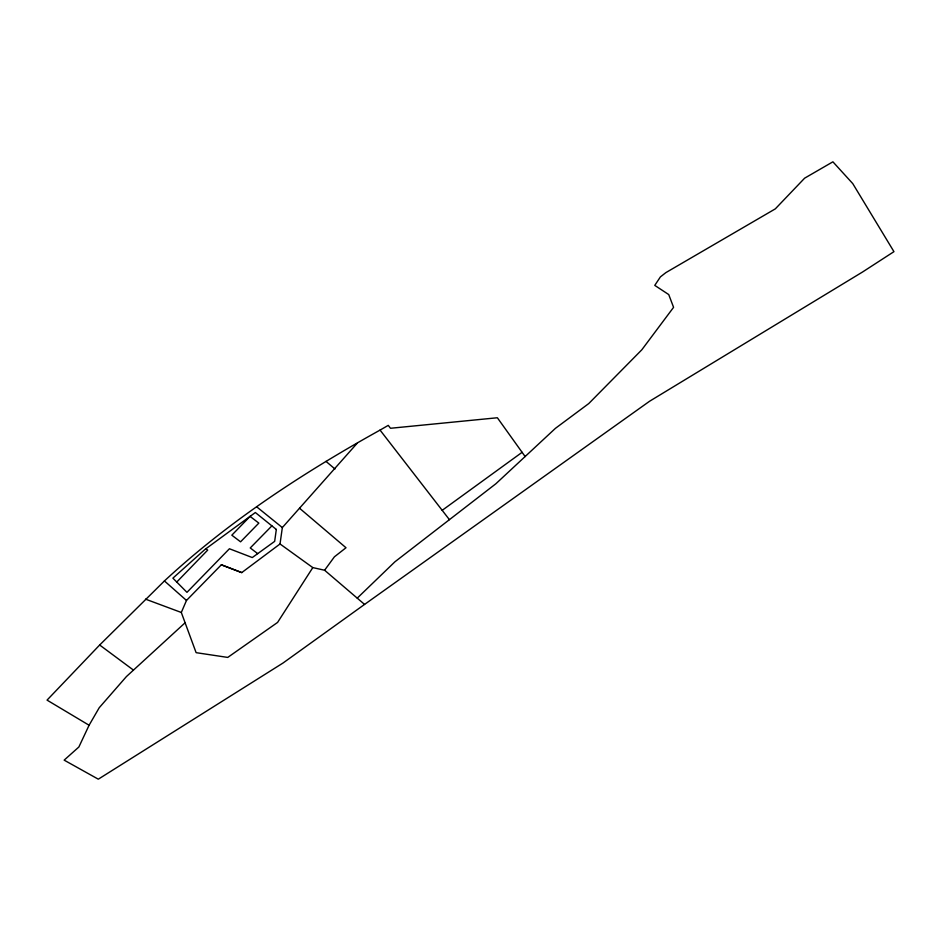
<?xml version="1.0" encoding="UTF-8"?>
<svg xmlns="http://www.w3.org/2000/svg" width="941" height="941" viewBox="0 0 941 941"><rect width="100%" height="100%" fill="white"/><g stroke="black" fill="none" stroke-linecap="round" stroke-linejoin="round"><path stroke-width="1.41" d="M357.239 598.147L394.949 561.777L495.86 483.768L555.437 428.331L588.76 403.56L641.809 349.805L673.58 307.331L668.733 294.568L654.771 285.382L660.406 276.889L665.887 272.608L775.313 208.867L804.626 178.178L832.903 161.817L852.769 183.624L893.95 251.659L862.674 271.925L649.572 401.254L364.567 604.416L324.598 570.234L312.8 567.599L277.583 622.424L227.746 657.418L196.116 652.666L181.307 612.473L186.483 600.452L221.335 564.812L241.743 572.599L280.03 543.969L282.335 527.583L357.004 443.434M184.895 622.966L126.423 676.567L99.217 707.738L89.089 725.24L78.868 747.001L64.153 760.14L98.299 779.183L283.029 663.017L364.567 604.416M324.598 570.234L334.396 556.837L346.006 547.744L299.52 508.222M164.463 580.926L99.664 645.008L47.05 700.116L89.089 725.24M176.755 582.044L207.69 550.109L205.879 548.756M271.89 525.878L250.247 547.956L257.705 553.637M525.16 456.585L497.366 417.757L390.503 428.273L388.257 425.367L380.058 430.096C303.284 472.711 228.945 521.126 164.428 580.938L186.483 600.452M522.102 452.315L442.188 510.328M145.514 599.146L181.307 612.473M221.335 564.776L241.743 572.599M280.03 543.969L312.8 567.599M99.664 645.008L133.375 670.039M256.858 506.964L282.335 527.583M325.998 461.384L334.972 468.994M380.058 430.096L449.422 519.667M276.325 529.454L274.666 541.369L252.282 557.554L229.428 548.756L186.965 592.336L172.897 578.15L205.138 549.297L255.352 512.527L276.325 529.454M250.083 516.386L231.827 535.182L240.567 541.828L258.834 523.114L250.083 516.386"/></g></svg>
